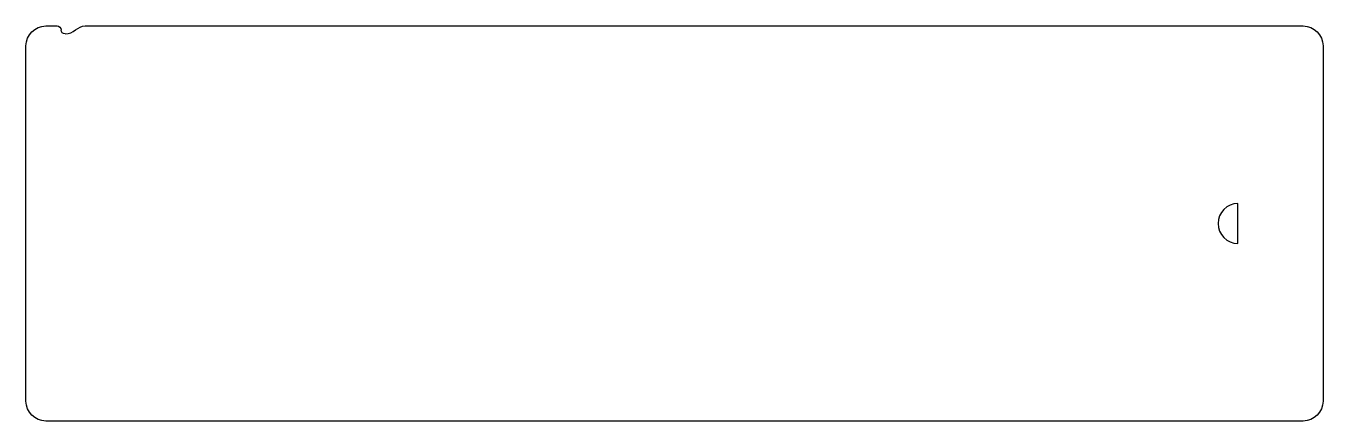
# Model space of a CAD drawing. Extents: x 43 to 368, y 98 to 197.
import ezdxf

# ---------------------------------------------------------------- set-up
doc = ezdxf.new("R2010")
doc.units = 0
doc.layers.add('Layer_1', color=7, linetype='CONTINUOUS')

msp = doc.modelspace()

# ---------------------------------------------------------------- linework, layer by layer
at = {"layer": 'Layer_1', "color": 7}
for p, q in [((47.631178, 196.888845), (50.431178, 196.888837)), ((57.431178, 196.888845), (362.631172, 196.888845)), ((42.631177, 102.888844), (42.631177, 191.888847)), ((367.63119, 191.888847), (367.63119, 102.888844)), ((346.308962, 142.388835), (346.308962, 152.388838)), ((362.631172, 97.888843), (47.631178, 97.888843))]:
    msp.add_line(p, q, dxfattribs=at)
for points in [[(42.631177, 191.888847), (42.631177, 194.658846), (44.861178, 196.888845), (47.631178, 196.888845)], [(50.431178, 196.888837), (50.983464, 196.888837), (51.431179, 196.441122), (51.431179, 195.888836)], [(52.431177, 194.888838), (51.878893, 194.888838), (51.431179, 195.336555), (51.431179, 195.888839)], [(52.431177, 194.888838), (54.616892, 194.888872), (55.619997, 196.888868), (57.431178, 196.888845)], [(362.631172, 196.888845), (365.401183, 196.888845), (367.63119, 194.658846), (367.63119, 191.888847)], [(346.308962, 152.388838), (343.547531, 152.388838), (341.308944, 150.150263), (341.308944, 147.388837)], [(341.308944, 147.388837), (341.308944, 144.627411), (343.547531, 142.388835), (346.308962, 142.388835)], [(47.631178, 97.888843), (44.861178, 97.888843), (42.631177, 100.118844), (42.631177, 102.888844)], [(367.63119, 102.888844), (367.63119, 100.118844), (365.401183, 97.888843), (362.631172, 97.888843)]]:
    msp.add_open_spline(points, degree=3, dxfattribs=at)

doc.saveas('drawing.dxf')
